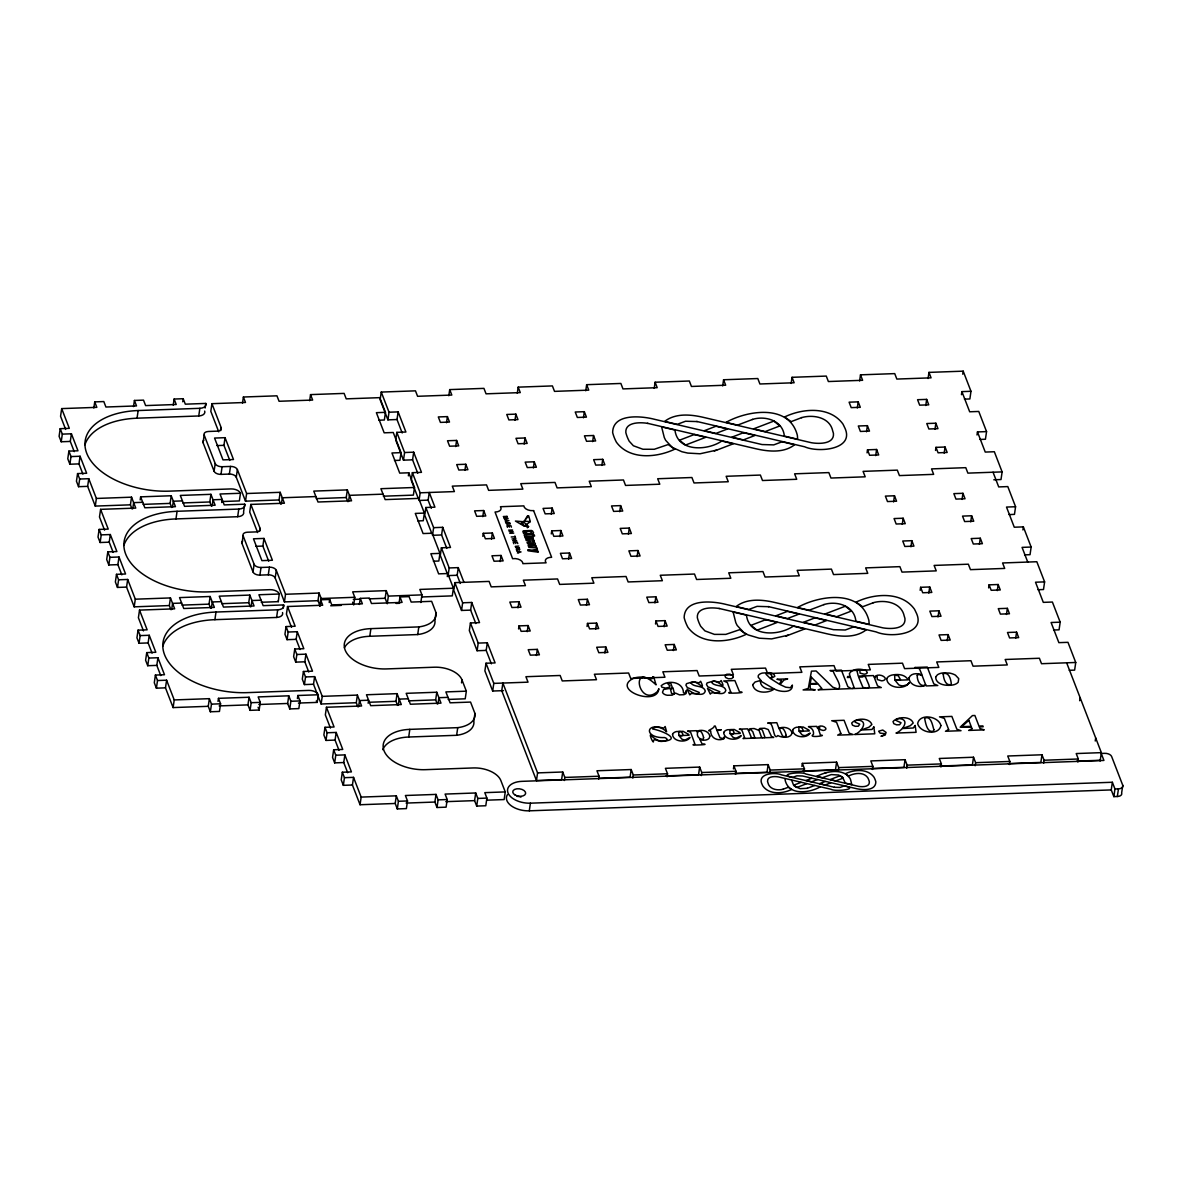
<?xml version="1.0" encoding="UTF-8"?>
<svg xmlns="http://www.w3.org/2000/svg" width="1182" height="1182" viewBox="0 0 1182 1182"><rect width="100%" height="100%" fill="white"/><g stroke="black" fill="none" stroke-linecap="round" stroke-linejoin="round"><path stroke-width="1.5" d="M205.107 408.012L205.771 403.431L185.308 404.17L183.21 398.718L174.123 399.043L176.221 404.495L145.622 405.589L143.51 400.137L134.423 400.462L136.521 405.914L105.922 407.022L103.809 401.555L94.723 401.895L96.835 407.347L61.686 408.603L60.563 416.256L65.645 429.406M61.686 408.603L69.31 428.342L60.208 428.667L59.1 436.306L61.213 441.758L70.299 441.433L74.23 451.642M61.213 441.758L62.321 434.119L60.208 428.667M62.321 434.119L71.408 433.794L77.982 450.8L68.896 451.125L67.773 458.764L69.886 464.231L78.972 463.891L82.917 474.1M70.299 441.433L71.408 433.794M69.886 464.231L70.994 456.577L68.896 451.125M70.994 456.577L80.081 456.252L86.655 473.258L77.569 473.583L76.446 481.222L78.559 486.688L87.645 486.349L95.269 506.088L130.419 504.832L132 508.91M78.972 463.891L80.081 456.252M78.559 486.688L79.682 479.035L77.569 473.583M93.836 407.997L94.723 401.895M87.645 486.349L88.768 478.71L79.682 479.035M95.269 506.088L96.377 498.449L88.768 478.71M96.377 498.449L131.542 497.179L135.753 508.097L100.603 509.353L99.48 516.992L104.563 530.157M100.603 509.353L108.227 529.093L99.14 529.418L98.017 537.056L100.13 542.508L109.217 542.183L113.162 552.393M100.13 542.508L101.238 534.87L99.14 529.418M101.238 534.87L110.325 534.545L116.9 551.551L107.813 551.876L106.69 559.514L108.803 564.966L117.89 564.641L121.835 574.851M109.217 542.183L110.325 534.545M108.803 564.966L109.911 557.328L107.813 551.876M133.522 406.578L134.423 400.462M84.941 444.728A69.413 39.523 8.3 0 1 137.038 418.192L138.161 410.538L199.861 408.322A7.964 4.536 8.3 0 0 205.786 403.431M109.911 557.328L119.013 557.003L125.573 574.009L116.486 574.334L115.378 581.972L117.476 587.424L126.563 587.099L134.187 606.839L169.336 605.568L170.917 609.661M117.89 564.641L119.013 557.003M117.476 587.424L118.599 579.786L116.486 574.334M130.419 504.832L131.542 497.179M132.753 508.748L133.64 502.631L142.726 502.306M126.563 587.099L127.686 579.461L118.599 579.786M140.185 499.912L140.628 496.854L171.227 495.76L175.453 506.664L144.839 507.772L140.628 496.854M134.187 606.839L135.309 599.185L127.686 579.461M135.309 599.185L170.459 597.929L174.67 608.833L139.52 610.104L138.397 617.743L143.48 630.893M139.52 610.104L147.144 629.829L138.058 630.154L136.935 637.807L139.048 643.259L148.134 642.934L152.079 653.129M173.222 405.145L174.123 399.043M139.048 643.259L140.156 635.606L138.058 630.154M182.752 401.762L183.21 398.718M140.156 635.606L149.242 635.281L155.817 652.287L146.731 652.612L145.608 660.265L147.72 665.717L156.807 665.392L160.752 675.587M148.134 642.934L149.242 635.281M171.7 507.492L170.119 503.399L171.227 495.76M147.72 665.717L148.843 658.064L146.731 652.612M172.454 507.329L173.34 501.212L182.427 500.887M175.97 518.928L177.078 511.289L238.779 509.073A7.964 4.536 8.3 0 0 244.704 504.182L243.581 511.821A7.964 4.551 7.7 0 1 237.671 516.711L175.97 518.928A69.413 39.523 8.3 0 0 123.859 545.478M148.843 658.064L157.93 657.739L164.49 674.745L155.403 675.07L154.295 682.723L156.393 688.175L165.48 687.85L173.104 707.575L208.254 706.319L210.366 711.771L219.453 711.446L220.576 703.792L218.463 698.34L249.077 697.247L251.175 702.699L250.067 710.338L259.154 710.013L260.262 702.374L258.164 696.922L288.763 695.814L290.875 701.266L289.753 708.919L298.839 708.594L299.962 700.941L297.849 695.489L318.327 694.765L317.204 702.404L298.44 703.068M156.807 665.392L157.93 657.739M156.393 688.175L157.516 680.537L155.403 675.07M169.336 605.568L170.459 597.929M137.038 418.192L198.753 415.975L199.861 408.322M171.671 609.498L172.557 603.381L181.644 603.056M165.48 687.85L166.603 680.197L157.516 680.537M280.666 504.049L279.085 499.956L245.501 501.168L236.267 477.233A5.792 3.295 8.3 0 0 229.367 474.071L220.99 474.381A5.792 3.295 8.3 0 1 214.09 471.219L203.068 442.674L204.176 435.035A5.792 3.295 8.3 0 1 208.475 431.474L216.867 431.164A5.792 3.295 8.3 0 0 221.167 427.618L211.918 403.683L245.487 402.471L243.389 397.019L276.957 395.822L279.07 401.274L312.639 400.063L310.541 394.611L344.11 393.399L346.223 398.851L379.791 397.654L385.465 412.341L384.357 419.994L378.905 420.186M211.918 403.683L210.81 411.321L218.729 431.829M173.104 707.575L174.227 699.936L166.603 680.197M214.09 471.219L215.213 463.58L204.176 435.035M211.401 506.059L209.82 501.966L210.928 494.327L180.314 495.435L184.54 506.339L215.139 505.231L210.928 494.327M220.709 430.662L221.167 427.618M212.139 505.896L213.041 499.779M229.781 460.433L223.945 445.333L225.053 437.68L214.563 438.064L222.999 459.887L233.489 459.517L225.053 437.68M220.99 474.381L222.098 466.727A5.792 3.295 8.3 0 1 215.213 463.58M221.684 502.513L222.127 499.454L220.015 494.002L240.478 493.263L239.37 500.917L222.319 501.523M210.618 608.242L209.037 604.15L210.16 596.496L179.546 597.604L183.757 608.508L214.37 607.415L210.16 596.496M229.367 474.071L230.49 466.432L222.098 466.727M211.371 608.065L212.258 601.948L221.344 601.623M242.487 403.136L243.389 397.019M162.776 646.214A69.413 39.523 8.3 0 1 214.888 619.678L215.996 612.04L277.696 609.823A7.964 4.536 8.3 0 0 283.621 604.918L283.178 607.976M236.267 477.233L237.375 469.594A5.792 3.295 8.3 0 0 230.49 466.432M208.254 706.319L209.377 698.665L174.227 699.936M237.671 516.711L238.779 509.073M210.366 711.771L211.489 704.132L209.377 698.665M245.501 501.168L246.624 493.515L237.375 469.594M218.02 701.399L218.463 698.34M243.108 535.771L254.13 564.316A5.792 3.295 8.3 0 0 261.015 567.478L269.407 567.168A5.792 3.295 8.3 0 1 276.293 570.33L285.542 594.265L319.11 593.054L321.223 598.506L320.1 606.144L318.002 600.692L284.434 601.904L275.184 577.968A5.792 3.295 8.3 0 0 268.284 574.821L259.907 575.117A5.792 3.295 8.3 0 1 253.007 571.955L241.985 543.41L243.108 535.771A5.792 3.295 8.3 0 1 247.393 532.21L255.785 531.915A5.792 3.295 8.3 0 0 260.084 528.354L250.835 504.418L284.404 503.222L280.193 492.318L246.624 493.515M250.835 504.418L249.727 512.072L257.646 532.58M253.007 571.955L254.13 564.316M250.318 606.809L248.737 602.717L249.845 595.078L219.246 596.171L223.457 607.075L254.056 605.982L249.845 595.078M259.641 531.412L260.084 528.354M251.057 606.647L251.958 600.53L261.045 600.205L263.143 605.657L283.621 604.918M268.698 561.184L262.862 546.069L263.97 538.431L253.48 538.8L261.916 560.637L272.407 560.253L263.97 538.431M259.907 575.117L261.015 567.478M250.067 710.338L247.954 704.886L249.077 697.247M279.085 499.956L280.193 492.318M268.284 574.821L269.407 567.168M281.405 503.872L282.306 497.77L315.875 496.558M275.184 577.968L276.293 570.33M261.237 602.273L278.287 601.653L279.277 593.719A7.964 4.536 8.3 0 0 269.924 589.67L208.209 591.887A69.413 39.523 8.3 0 1 125.632 553.959A69.413 39.523 8.3 0 1 177.078 511.289M214.888 619.678L276.588 617.462L277.696 609.823M309.64 400.728L310.541 394.611M284.434 601.904L285.542 594.265M344.405 647.766A34.706 19.754 8.3 0 1 369.789 636.271L417.704 634.557A27.142 15.455 8.3 0 0 434.902 620.314L436.01 612.675L431.637 601.328L411.173 602.066L409.061 596.615L399.974 596.94L402.087 602.392L371.473 603.5L369.36 598.033L360.274 598.373L362.386 603.825L331.773 604.918L329.675 599.466L320.588 599.791L322.686 605.243L287.536 606.514L286.428 614.152L291.511 627.317M287.536 606.514L295.16 626.238L286.074 626.578L284.951 634.217L287.063 639.669L296.15 639.344L300.095 649.539M287.063 639.669L288.172 632.03L286.074 626.578M288.172 632.03L297.273 631.705L303.833 648.711L294.746 649.036L293.638 656.675L295.736 662.127L304.823 661.802L308.768 672.011M296.15 639.344L297.273 631.705M289.753 708.919L287.654 703.467L288.763 695.814M295.736 662.127L296.859 654.488L294.746 649.036M297.406 698.547L297.849 695.489M296.859 654.488L305.946 654.163L312.506 671.169L303.419 671.494L302.311 679.133L304.409 684.585L313.511 684.26L321.12 703.999L356.284 702.729L357.865 706.821M304.823 661.802L305.946 654.163M304.409 684.585L305.532 676.946L303.419 671.494M318.002 600.692L319.11 593.054M319.687 605.908L320.588 599.791M313.511 684.26L314.619 676.621L305.532 676.946M329.217 602.524L329.675 599.466M347.818 501.626L346.237 497.548L347.345 489.895L313.777 491.106L317.988 502.01L351.556 500.813L347.345 489.895M348.557 501.463L349.458 495.347L383.027 494.15M321.12 703.999L322.243 696.346L314.619 676.621M322.243 696.346L357.392 695.09L361.603 705.994L326.454 707.264L325.346 714.903L330.428 728.053M326.454 707.264L334.078 726.989L324.991 727.314L323.883 734.953L325.981 740.42L335.067 740.08L339.012 750.289M325.981 740.42L327.104 732.766L324.991 727.314M964.423 399.147L969.875 398.955L970.983 391.301L963.197 371.163L928.963 372.389L931.076 377.841L896.842 379.067L894.73 373.615L860.496 374.842L862.609 380.294L828.375 381.535L826.277 376.083L792.043 377.309L794.141 382.761L759.908 383.987L757.81 378.536L723.576 379.762L725.674 385.214L691.44 386.455L689.342 381.003L655.109 382.229L657.207 387.681L622.973 388.908L620.875 383.456L586.641 384.682L588.754 390.134L554.521 391.375L552.408 385.923L518.174 387.149L520.287 392.601L486.053 393.828L483.94 388.376L449.707 389.602L451.82 395.054L417.586 396.295L415.473 390.843L381.254 392.069L380.131 399.708L387.918 419.861L397.004 419.536L402.19 432.967M386.263 590.645L385.155 598.284L387.253 603.736L388.376 596.097L386.263 590.645L352.694 591.842L354.792 597.294L353.684 604.948L352.635 602.214M327.104 732.766L336.19 732.441L342.75 749.447L333.664 749.772L332.556 757.411L334.654 762.878L343.74 762.538L347.685 772.747M335.067 740.08L336.19 732.441M334.654 762.878L335.777 755.224L333.664 749.772M359.387 604.475L360.274 598.373M387.918 419.861L389.026 412.223L381.254 392.069M335.777 755.224L344.863 754.899L351.423 771.905L342.337 772.23L341.229 779.884L343.341 785.336L352.428 785.011L360.052 804.735L395.202 803.479L397.3 808.931L406.386 808.606L407.509 800.953L405.396 795.501L436.01 794.407L438.108 799.859L437 807.498L446.087 807.173L447.21 799.534L445.097 794.082L475.711 792.974L477.809 798.426L476.701 806.08L485.787 805.755L486.895 798.101L484.797 792.649L505.261 791.91L504.138 799.564L487.087 800.17M343.74 762.538L344.863 754.899M343.341 785.336L344.45 777.682L342.337 772.23M397.004 419.536L398.127 411.883L389.026 412.223M356.284 702.729L357.392 695.09M398.127 411.883L405.899 432.036L396.812 432.361L395.704 440.014L403.476 460.153L412.577 459.828L417.763 473.258M358.604 706.659L359.505 700.542L368.592 700.217L368.149 703.275M369.789 636.271L370.897 628.632L418.827 626.903A27.142 15.455 8.3 0 0 436.01 612.675M352.428 785.011L353.536 777.357L344.45 777.682M385.465 412.341L376.378 412.666L384.165 432.819L393.251 432.494L401.038 452.647L399.915 460.286L394.463 460.478M403.476 460.153L404.599 452.514L396.812 432.361M360.052 804.735L361.16 797.096L353.536 777.357M408.366 475.844L408.824 472.785L399.723 473.11L391.951 452.972L401.038 452.647M412.577 459.828L413.685 452.189L404.599 452.514M413.685 452.189L421.472 472.342L412.385 472.667L411.262 480.306L418.398 498.774M408.824 472.785L414.498 487.486L413.375 495.125L383.337 496.204M399.088 603.056L399.974 596.94M412.385 472.667L420.171 492.805L419.049 500.459L428.061 500.134L431.297 508.29M397.551 705.388L395.97 701.31L397.093 693.657L366.479 694.765L370.69 705.669L401.304 704.561L397.093 693.657M414.498 487.486L380.914 488.698L385.14 499.602L418.709 498.39L424.382 513.091L423.274 520.73L417.822 520.922M428.135 500.134L429.258 492.48L434.932 507.181L425.845 507.506L424.722 515.145L431.858 533.614M398.304 705.226L399.191 699.109L408.278 698.784M448.82 395.719L449.707 389.602M446.5 422.728L447.402 416.611L438.315 416.936L440.413 422.388L449.5 422.063L447.402 416.611M420.836 602.524L421.944 594.886L419.846 589.434L453.415 588.222L452.292 595.876L422.255 596.954M417.704 634.557L418.827 626.903M425.845 507.506L433.631 527.66L432.509 535.298L441.595 534.973L446.796 548.404M395.202 803.479L396.31 795.826L361.16 797.096M397.3 808.931L398.423 801.278L396.31 795.826M382.791 749.683A34.706 19.754 8.3 0 1 408.706 737.021L409.814 729.368L457.744 727.654A27.142 15.455 8.3 0 0 474.928 713.411L470.554 702.078L450.091 702.817L445.88 691.913L466.343 691.175L465.22 698.813L448.17 699.434M441.595 534.973L442.718 527.32L433.631 527.66M424.382 513.091L415.296 513.416L423.082 533.555L432.169 533.23L439.955 553.383L438.832 561.022L433.38 561.228M455.705 446.545L456.592 440.428L447.505 440.753L449.618 446.205L458.705 445.88L456.592 440.428M442.718 527.32L450.505 547.473L441.403 547.798L440.295 555.437L447.431 573.92M447.284 576.594L447.742 573.536L438.64 573.861L430.869 553.708L439.955 553.383M441.403 547.798L449.19 567.951L448.081 575.59L457.168 575.265L460.315 583.435M464.91 470.362L465.797 464.26L456.71 464.585L458.823 470.037L467.909 469.712L465.797 464.26M437.251 703.97L435.67 699.877L436.793 692.238L406.18 693.332L410.39 704.236L441.004 703.142L436.793 692.238M1038.047 589.729L1043.499 589.523L1044.607 581.884L1036.821 561.731L1002.587 562.972L1004.7 568.424L970.466 569.65L968.353 564.198L934.12 565.424L936.233 570.876L901.999 572.103L899.886 566.651L865.652 567.892L867.765 573.344L833.532 574.57L831.419 569.118L797.185 570.345L799.298 575.797L765.064 577.023L762.966 571.571L728.733 572.812L730.831 578.264L696.597 579.49L694.499 574.038L660.265 575.265L662.378 580.717L628.144 581.958L626.032 576.491L591.798 577.732L593.911 583.184L559.677 584.41L557.564 578.958L523.331 580.185L525.443 585.637L491.21 586.863L489.112 581.411L454.878 582.652L453.755 590.291L461.541 610.444L470.628 610.119L475.814 623.549M438.005 703.807L438.891 697.69L447.978 697.365M457.168 575.265L458.276 567.626L449.19 567.951M461.541 610.444L462.65 602.79L454.878 582.652M437 807.498L434.887 802.046L436.01 794.407M482.788 516.652L483.689 510.535L474.588 510.86L476.701 516.312L485.787 515.987L483.689 510.535M470.628 610.119L471.736 602.465L462.65 602.79M482.832 536.377L483.275 533.318L492.362 532.993L494.46 538.445L485.374 538.77L483.275 533.318M461.512 682.886L461.955 679.827A23.138 13.179 8.3 0 0 434.385 667.209L386.47 668.923A34.706 19.754 8.3 0 1 345.114 649.982A34.706 19.754 8.3 0 1 370.897 628.632M471.736 602.465L479.523 622.618L470.436 622.944L469.328 630.582L477.1 650.735L486.186 650.41L491.387 663.841M408.706 737.021L456.621 735.293L457.744 727.654M491.461 539.11L492.362 532.993M477.1 650.735L478.222 643.097L470.436 622.944M517.288 393.266L518.174 387.149M514.968 420.26L515.869 414.143L506.768 414.468L508.881 419.935L517.967 419.595L515.869 414.143M474.928 713.411L473.819 721.05A27.142 15.455 8.3 0 1 456.621 735.293M486.186 650.41L487.309 642.772L478.222 643.097M500.149 561.568L501.035 555.451L491.948 555.776L494.061 561.228L503.148 560.903L501.035 555.451M487.309 642.772L495.095 662.91L486.009 663.235L484.886 670.888L492.672 691.027L503.488 690.643M524.173 444.092L525.059 437.975L515.973 438.3L518.085 443.752L527.172 443.427L525.059 437.975M476.701 806.08L474.588 800.628L475.711 792.974M492.672 691.027L493.795 683.388L486.009 663.235M533.378 467.909L534.264 461.793L525.177 462.118L527.29 467.57L536.377 467.245L534.264 461.793M518.012 607.843L518.913 601.727L509.826 602.066L511.924 607.518L521.011 607.193L518.913 601.727M518.573 628.942L519.031 625.884L528.118 625.559L530.216 631.011L521.129 631.336L519.031 625.884M527.216 631.676L528.118 625.559M551.255 514.185L552.157 508.068L543.055 508.408L545.168 513.86L554.255 513.535L552.157 508.068M551.285 533.924L551.743 530.866L560.829 530.526L562.928 535.993L553.841 536.318L551.743 530.866M536.421 655.493L537.322 649.376L528.221 649.701L530.334 655.153L539.42 654.828L537.322 649.376M559.928 536.643L560.829 530.526M585.755 390.799L586.641 384.682M583.435 417.807L584.336 411.691L575.235 412.016L577.348 417.468L586.435 417.143L584.336 411.691M507.462 794.614A18.809 10.697 8.3 0 0 511.171 805.74A18.809 10.697 8.3 0 0 529.3 810.822L530.408 803.184A18.809 10.697 8.3 0 1 508.009 792.915A18.809 10.697 8.3 0 1 521.971 781.346L1103.929 760.44L1101.24 753.466L1104.742 753.333A5.792 3.295 8.3 0 1 1111.627 756.495L1122.752 785.291L1121.644 792.945A5.792 3.295 8.3 0 1 1117.345 796.505L1113.843 796.624L1111.243 789.916L1112.365 782.262L530.408 803.184M568.616 559.101L569.502 552.999L560.416 553.324L562.514 558.776L571.615 558.451L569.502 552.999M536.465 780.548L537.574 772.895L502.867 683.063L501.759 690.716L536.465 780.548L561.613 779.647L562.721 771.994L537.574 772.895M592.64 441.625L593.527 435.508L584.44 435.833L586.553 441.285L595.639 440.96L593.527 435.508M601.845 465.442L602.731 459.325L593.645 459.665L595.758 465.117L604.844 464.792L602.731 459.325M586.479 605.391L587.38 599.274L578.293 599.599L580.392 605.051L589.478 604.726L587.38 599.274M564.375 780.504L564.833 777.446L562.721 771.994M587.04 626.475L587.498 623.416L596.585 623.091L598.683 628.543L589.596 628.883L587.498 623.416M595.684 629.208L596.585 623.091M619.723 511.732L620.609 505.615L611.522 505.94L613.635 511.392L622.722 511.067L620.609 505.615M604.889 653.04L605.775 646.923L596.688 647.248L598.801 652.7L607.888 652.375L605.775 646.923M628.396 534.19L629.297 528.073L620.21 528.398L622.308 533.85L631.395 533.525L629.297 528.073M654.222 388.346L655.109 382.229M598.609 779.278L599.067 776.219L596.954 770.767L631.188 769.541L633.301 774.993L632.843 778.052M637.083 556.648L637.97 550.531L628.883 550.856L630.981 556.308L640.083 555.983L637.97 550.531M654.946 602.923L655.847 596.807L646.761 597.146L648.859 602.598L657.946 602.273L655.847 596.807M631.188 769.541L630.08 777.18L599.451 778.288M655.508 624.022L655.951 620.964L665.052 620.639L667.15 626.091L658.064 626.416L655.951 620.964M664.151 626.755L665.052 620.639M673.356 650.573L674.242 644.456L665.156 644.781L667.269 650.233L676.355 649.908L674.242 644.456M722.69 385.879L723.576 379.762M667.076 776.81L667.534 773.767L665.422 768.315L699.655 767.074L701.768 772.526L701.31 775.584M699.655 767.074L698.547 774.727L666.116 775.88M733.446 768.906L733.889 765.847L768.123 764.621L770.236 770.073L769.778 773.131M791.142 383.426L792.043 377.309M735.544 774.358L736.002 771.299L733.889 765.847M768.123 764.621L767.015 772.26L734.583 773.427M801.913 766.438L802.356 763.395L836.59 762.154L838.688 767.606L838.245 770.664M859.609 380.959L860.496 374.842M804.011 771.89L804.469 768.832L802.356 763.395M857.305 407.967L858.191 401.85L849.104 402.175L851.203 407.627L860.304 407.302L858.191 401.85M866.495 431.785L867.396 425.668L858.309 425.993L860.407 431.445L869.494 431.12L867.396 425.668M867.056 452.869L867.514 449.825L876.601 449.485L878.699 454.952L869.612 455.277L867.514 449.825M875.699 455.602L876.601 449.485M836.59 762.154L835.482 769.807L803.036 770.959M893.577 501.892L894.478 495.775L885.392 496.1L887.49 501.552L896.577 501.227L894.478 495.775M902.265 524.35L903.151 518.233L894.065 518.558L896.178 524.01L905.264 523.685L903.151 518.233M928.077 378.506L928.963 372.389M872.479 769.438L872.922 766.379L870.824 760.927L905.057 759.701L907.155 765.153L906.712 768.211M925.772 405.5L926.658 399.383L917.572 399.708L919.67 405.16L928.757 404.835L926.658 399.383M910.938 546.808L911.824 540.691L902.738 541.016L904.851 546.468L913.937 546.143L911.824 540.691M934.962 429.317L935.863 423.215L926.777 423.54L928.875 428.992L937.961 428.667L935.863 423.215M935.523 450.416L935.981 447.357L945.068 447.032L947.166 452.484L938.08 452.809L935.981 447.357M920.172 590.35L920.615 587.306L929.702 586.966L931.815 592.433L922.728 592.758L920.615 587.306M944.167 453.149L945.068 447.032M928.816 593.083L929.702 586.966M905.057 759.701L903.934 767.34L871.503 768.507M962.754 374.206L963.197 371.163M961.454 394.685L961.897 391.626L970.983 391.301M938.02 616.915L938.907 610.798L929.82 611.124L931.918 616.576L941.02 616.25L938.907 610.798M962.045 499.425L962.946 493.308L953.859 493.633L955.957 499.1L965.044 498.76L962.946 493.308M977.012 434.991L977.47 431.932L986.556 431.607L985.433 439.246L979.981 439.438M947.21 640.733L948.112 634.616L939.025 634.941L941.123 640.393L950.21 640.068L948.112 634.616M970.732 521.883L971.619 515.766L962.532 516.106L964.645 521.558L973.732 521.232L971.619 515.766M940.946 766.97L941.389 763.912L939.276 758.475L973.51 757.234L975.623 762.686L975.18 765.744M979.405 544.341L980.292 538.224L971.205 538.564L973.318 544.015L982.405 543.69L980.292 538.224M977.47 431.932L985.241 452.071L994.343 451.746L1002.114 471.899L1001.006 479.537L993.796 479.803M988.64 587.897L989.083 584.839L998.169 584.514L1000.282 589.966L991.196 590.291L989.083 584.839M997.283 590.631L998.169 584.514M973.51 757.234L972.402 764.887L939.971 766.039M993.043 472.224L998.716 486.925L1007.803 486.585L1015.574 506.738L1014.466 514.377L1009.014 514.584M1006.473 614.448L1007.374 608.331L998.288 608.656L1000.386 614.108L1009.472 613.783L1007.374 608.331M1022.918 529.95L1023.361 526.891L1014.274 527.216L1006.503 507.063L1015.574 506.738M1015.678 638.28L1016.579 632.163L1007.492 632.488L1009.591 637.94L1018.677 637.615L1016.579 632.163M1023.361 526.891L1031.147 547.044L1030.039 554.683L1024.587 554.875M1009.413 764.518L1009.856 761.459L1007.744 756.007L1041.977 754.781L1044.09 760.233L1043.647 763.291M1044.607 581.884L1035.521 582.209L1043.307 602.362L1052.394 602.037L1060.18 622.175L1059.057 629.829L1053.605 630.021M1041.977 754.781L1040.869 762.42L1008.438 763.587M1060.18 622.175L1051.093 622.5L1058.865 642.653L1067.967 642.328L1075.738 662.481L1074.63 670.12L1069.222 670.312M1079.668 700.704L1080.112 697.646L1066.652 662.807M1077.881 762.05L1078.324 758.992L1076.211 753.555L1101.358 752.639L1100.117 761.105M1095.241 741.011L1095.684 737.952L1080.112 697.646M1113.843 796.624L1114.966 788.985L1112.365 782.262M1117.345 796.505L1118.453 788.852A5.792 3.295 8.3 0 0 1122.752 785.291M528.576 526.64L523.434 521.72L515.426 521.055L524.143 526.108L528.576 526.64L527.364 527.748L527.261 526.463M516.948 548.625C514.096 552.245 521.779 546.764 519.341 550.162M863.096 675.956L862.742 676.946L858.634 677.094L862.904 687.377L866.229 688.087L851.956 688.604L854.158 687.717L850.464 677.389L847.361 677.508L847.671 676.503L850.094 676.414L849.356 673.622C852.606 668.258 861.087 668.51 866.273 670.652L867.307 672.735A4.403 2.512 8.3 0 1 864.101 674.183L860.053 673.134L859.831 669.825L856.965 670.815L858.265 676.134L873.454 675.587L874.281 677.729C875.921 673.622 883.043 674.745 885.126 677.936L885.2 679.015A4.713 2.689 8.3 0 1 881.55 680.817L877.354 679.561L877.133 676.532L875.685 676.606L874.769 678.749L877.576 685.9L881.299 687.555L867.115 688.057L869.435 687.17L868.814 684.762L865.401 676.725L862.446 675.971M525.798 519.12L528.679 515.78L530.29 521.617L524.468 526.079L522.71 523.596L527.571 515.78L527.926 516.667M523.434 521.72L520.76 523.463M716.691 450.15L733.342 443.767L721.774 441.034C707.53 450.815 677.641 452.263 674.937 430.041L661.61 426.894L664.269 437.458A99.199 56.47 8.3 0 0 665.688 440.354L672.218 447.387L681.925 451.746L687.717 453.075L700.069 453.77L716.676 450.106L714.283 450.977M788.202 635.266L804.868 628.883L793.285 626.164C779.056 635.946 749.152 637.394 746.463 615.157L733.135 612.025L735.78 622.589A99.199 56.47 8.3 0 0 737.199 625.47L743.729 632.518L748.206 634.956L759.228 638.206L771.595 638.901L788.187 635.222L785.808 636.108M793.846 785.114L801.041 782.366M811.694 778.288L805.991 780.475L811.665 781.804L817.383 779.618M845.366 773.737C854.276 769.497 867.573 768.374 873.986 777.165A48.625 27.688 8.3 0 1 875.832 781.893C875.729 791.364 861.855 790.093 855.251 788.379L802.578 775.998L796.831 775.835L792.723 777.357C775.909 774.299 802.43 771.181 805.828 773.988L858.501 786.37C862.106 786.99 869.789 787.168 869.361 781.878A43.453 24.733 8.3 0 0 867.721 777.638C863.407 771.624 854.394 773.087 848.617 775.998C839.442 768.551 826.321 771.536 816.644 776.382L822.317 777.726L831.271 774.594L838.57 775.008L842.574 777.18L845.293 783.119L851.823 784.656L850.523 779.485A48.654 27.703 8.3 0 0 849.828 778.066L846.622 774.609M806.715 783.696L796.771 787.508L793.55 785.07L791.63 780.15M825.213 781.465L819.495 783.651L825.169 784.981L830.887 782.794M820.234 786.872C810.143 792.59 790.418 795.87 785.646 781.893A48.654 27.703 8.3 0 1 785.232 780.475L785.084 778.613M752.579 419.418L737.598 425.106L726.029 422.373C746.581 410.73 786.798 404.052 796.535 432.523A99.199 56.47 8.3 0 1 797.377 435.434L797.687 439.231L784.346 436.084C782.986 420.511 765.182 415.31 752.225 419.492M824.09 604.549L809.123 610.222L797.54 607.504C818.092 595.846 858.309 589.168 868.046 617.654A99.199 56.47 8.3 0 1 868.903 620.55L869.198 624.362L855.871 621.215C854.512 605.627 836.708 600.441 823.751 604.623M801.839 417.571L791.157 421.619L784.553 416.98C802.681 408.248 829.794 406.047 842.869 423.939A99.214 56.485 8.3 0 1 844.288 426.82C856.182 449.367 818.949 453.12 804.676 446.796L696.715 421.442M873.365 602.702L862.683 606.735L856.078 602.111C874.192 593.379 901.305 591.177 914.395 609.055A99.214 56.485 8.3 0 1 915.814 611.936C927.693 634.498 890.46 638.25 876.187 631.927L768.226 606.573M783.045 789.236L788.291 787.256L791.526 789.517C782.632 793.802 769.334 794.88 762.922 786.104A48.654 27.703 8.3 0 1 762.227 784.7C756.406 773.634 774.653 771.802 781.657 774.904L834.61 787.33M807.203 788.32L814.546 785.542M824.814 773.264L825.996 772.851M505.32 521.661L508.91 520.582L504.581 519.77M517.42 553.013L521.026 551.935L516.697 551.122M801.499 417.66C813.053 414.217 829.882 417.231 832.704 430.942A88.635 50.457 8.3 0 1 833.458 433.543C834.329 444.343 818.668 443.989 811.295 442.703L703.896 417.482C691.101 414.439 675.646 412.873 664.668 421.383L677.183 424.353L685.56 421.235L697.262 421.575M873.01 602.776C884.579 599.348 901.393 602.362 904.215 616.073A88.635 50.457 8.3 0 1 904.969 618.674C905.855 629.474 890.179 629.105 882.821 627.834L775.407 602.613C762.612 599.57 747.172 598.003 736.179 606.499L748.708 609.484L757.086 606.351L768.788 606.706M783.223 789.192C777.549 790.876 769.29 789.399 767.916 782.676A43.468 24.748 8.3 0 1 767.546 781.391C767.118 776.101 774.801 776.279 778.406 776.899L831.079 789.281C835.024 791.97 860.718 789.059 844.184 785.912L840.077 787.434L834.329 787.271M807.38 788.291L800.081 788.675L794.348 786.089M216.941 445.584L223.945 445.333M213.041 499.779L222.127 499.454L224.225 504.906L244.704 504.182M420.171 492.805L454.405 491.579L452.292 486.127L486.526 484.901L488.639 490.353L522.872 489.126L520.76 483.66L554.993 482.433L557.106 487.885L591.325 486.659L589.227 481.207L623.461 479.981L625.559 485.433L659.792 484.206L657.68 478.74L691.913 477.513L694.026 482.965L728.26 481.739L726.147 476.287L760.381 475.061L762.493 480.513L796.727 479.286L794.614 473.819L828.848 472.593L830.961 478.045L865.194 476.819L863.082 471.367L897.315 470.14L899.428 475.592L933.647 474.351L931.549 468.899L965.783 467.673L967.881 473.125L1002.114 471.899M143.111 504.374L170.119 503.399M182.811 502.941L209.82 501.966M316.185 498.627L346.237 497.548M503.325 516.519L507.3 516.386L503.724 517.553L508.083 518.425L504.123 518.573M508.585 530.127L512.545 529.979M509.147 531.59L513.106 531.442L509.797 533.274L513.771 533.141M511.23 536.968L515.189 536.82M255.873 546.32L262.862 546.069M511.998 538.977L515.973 538.844M512.648 540.662L516.608 540.514M518.765 546.054L515.249 546.394L515.973 547.739L519.415 547.724L516.445 547.827M1031.147 547.044L1022.061 547.369L1027.749 562.056M279.41 594.014L258.932 594.753L261.045 600.205M321.223 598.506L354.792 597.294M388.376 596.097L421.944 594.886M182.028 605.11L209.037 604.15M221.728 603.692L248.737 602.717M353.344 599.422L360.407 599.171M369.242 598.86L385.155 598.284M330.709 605.775L341.317 605.391M396.088 603.426L399.619 603.293M493.795 683.388L528.029 682.162L525.916 676.71L560.15 675.483L562.248 680.935L596.482 679.709L594.383 674.242L628.617 673.016L630.715 678.468L664.949 677.242L662.851 671.79L697.085 670.563L699.183 676.015L733.416 674.789L731.303 669.322L765.537 668.096L767.65 673.548L801.884 672.322L799.771 666.87L834.004 665.643L836.117 671.095L870.351 669.869L868.238 664.402L902.472 663.176L904.585 668.628L938.818 667.402L936.705 661.95L970.939 660.723L973.052 666.175L1007.286 664.934L1005.173 659.482L1039.406 658.256L1041.519 663.708L1075.738 662.481M211.489 704.132L220.576 703.792M251.175 702.699L260.262 702.374M290.875 701.266L299.962 700.941M219.143 705.92L247.954 704.886M258.843 704.502L287.654 703.467M368.961 702.271L395.97 701.31M408.662 700.852L435.67 699.877M564.833 777.446L599.067 776.219M633.301 774.993L667.534 773.767M701.768 772.526L736.002 771.299M770.236 770.073L804.469 768.832M838.688 767.606L872.922 766.379M907.155 765.153L941.389 763.912M975.623 762.686L1009.856 761.459M1044.09 760.233L1078.324 758.992M1076.891 761.119L1100.25 760.292M398.423 801.278L407.509 800.953M438.108 799.859L447.21 799.534M477.809 798.426L486.895 798.101M406.091 803.08L434.887 802.046M445.777 801.662L474.588 800.628M1114.966 788.985L1118.453 788.852M529.3 810.822L1111.243 789.916M524.084 521.099L530.29 521.617M648.002 423.422C640.629 422.137 624.968 421.782 625.839 432.582A88.591 50.442 8.3 0 0 629.208 441.211L633.389 445.762L642.919 449.249L654.267 449.278L668.155 444.55L674.774 449.175C656.631 457.833 629.504 460.108 616.413 442.201A99.155 56.441 8.3 0 1 612.645 432.538C612.867 413.227 641.146 415.828 654.621 419.329L762.035 444.55L773.737 444.89L782.115 441.773L794.629 444.742C783.696 453.312 768.137 451.583 755.401 448.643L647.441 423.289M719.513 608.553C712.14 607.267 696.479 606.913 697.35 617.713A88.591 50.442 8.3 0 0 700.719 626.327L704.915 630.878L714.43 634.379L725.778 634.394L739.681 629.681L746.3 634.291C728.142 642.949 701.029 645.224 687.924 627.317A99.155 56.441 8.3 0 1 684.156 617.669C684.378 598.358 712.657 600.958 726.147 604.46L833.546 629.681L845.248 630.021L853.626 626.903L866.155 629.873C855.207 638.428 839.648 636.714 826.927 633.774L718.966 608.42M240.478 493.263L240.36 492.983A7.964 4.536 8.3 0 0 230.992 488.92L169.174 491.151A69.413 39.523 8.3 0 1 86.714 453.208A69.413 39.523 8.3 0 1 138.161 410.538M318.327 694.765L318.194 694.469A7.964 4.536 8.3 0 0 308.842 690.406L247.008 692.637A69.413 39.523 8.3 0 1 164.549 654.695A69.413 39.523 8.3 0 1 215.996 612.04M278.287 601.653L278.154 601.372A7.964 4.536 8.3 0 0 278.006 601.077M317.204 702.404L317.072 702.108A7.964 4.536 8.3 0 0 316.274 700.985M986.556 431.607L978.77 411.454L969.683 411.779L961.897 391.626M838.26 689.091L832.778 687.17L816.112 670.977L811.443 671.154L808.311 688.412L803.095 689.948L815.24 689.919L810.276 688.87L810.113 684.215L818.077 683.935L821.933 688.604L818.077 689.815L851.38 688.618L847.849 686.712L841.407 670.15L829.971 670.563L833.266 671.302C834.551 676.163 843.49 687.318 837.61 689.121M511.437 527.172L510.846 525.635L506.901 525.783L507.492 527.32M514.864 535.978L515.529 537.692M517.79 543.602L517.184 542.065L513.254 542.198L513.845 543.75M508.925 525.709L509.472 527.113M514.2 538.903L514.85 540.588M515.278 542.139L515.825 543.543M505.94 520.021L506.443 521.321M518.056 551.388L518.558 552.674M458.276 567.626L463.965 582.327M447.742 573.536L453.415 588.222M461.955 679.827L466.343 691.175M505.261 791.91L500.873 780.578A23.138 13.179 8.3 0 0 473.302 767.945L425.387 769.674A34.706 19.754 8.3 0 1 384.032 750.733A34.706 19.754 8.3 0 1 409.814 729.368M258.09 707.294L259.154 710.013M1095.684 737.952L1101.358 752.639M241.985 543.41A5.792 3.295 8.3 0 1 242.709 540.987M204.693 411.07A7.964 4.551 7.7 0 1 198.753 415.961M517.022 796.373A6.501 3.709 8.3 0 1 520.966 797.111M282.528 612.557A7.964 4.551 7.7 0 1 276.588 617.462M203.068 442.674A5.792 3.295 8.3 0 1 203.792 440.236M669.78 685.9L669.145 687.348L665.599 688.087L661.861 687.185L661.211 685.737C667.756 679.753 683.299 681.453 683.492 692.888L685.516 693.095L686.166 690.687L685.974 693.686L683.92 694.676L679.502 694.883L675.513 693.08L672.159 695.179L667.357 695.267A5.363 3.058 8.3 0 1 662.496 692.253L663.59 689.505L672.499 687.88L670.815 683.492L667.549 683.403L669.78 685.9M933.869 729.649L933.558 731.082C927.161 733.387 925.609 722.911 924.664 718.612L924.989 718.006C931.209 715.627 932.524 725.585 933.869 729.649M691.101 683.078C693.76 687.702 703.659 684.792 705.285 691.056C703.29 698.34 691.529 690.554 689.786 694.868L686.978 689.18L693.864 693.479L698.163 693.731L699.301 692.46L687.318 687.569L685.915 685.176L686.535 683.669L692.785 681.822L699.153 682.797L700.63 681.275C706.673 693.952 695.888 677.729 691.101 683.078M711.638 682.339C714.312 686.978 724.197 684.053 725.837 690.318C723.827 697.602 712.081 689.815 710.323 694.13L707.516 688.441L714.416 692.741L718.715 692.992L719.853 691.721L707.855 686.831L706.452 684.437L707.087 682.93L713.322 681.083L719.69 682.073L721.183 680.537C727.211 693.213 716.44 676.99 711.638 682.339M709.85 736.076C709.747 740.745 702.758 740.981 699.7 739.105L702.108 743.951C713.987 744.616 685.412 745.783 694.986 744.291L690.628 732.293L687.525 731.023L696.405 730.698L696.863 731.865L697.676 730.919C702.078 729.353 708.742 730.904 709.85 736.076M909.061 677.788C909.091 685.264 918.828 687.791 924.752 685.723L925.861 684.659L926.348 685.929L937.799 685.516L933.81 683.876L927.264 667.062L914.779 667.505L919.404 668.657L922.123 675.099C918.237 672.883 910.894 672.927 909.061 677.788M652.819 676.798L652.804 678.305L651.312 678.896L643.525 677.138A19.739 11.244 8.3 0 0 634.128 677.995C609.705 689.342 657.488 707.205 658.832 688.663L657.872 691.101C638.664 709.451 628.809 658.965 656.054 684.851L653.676 676.769L652.819 676.798M884.343 733.623L883.604 735.174L880.989 736.268L885.2 735.071L886.072 732.412L882.762 730.033L878.654 731.2L880.073 733.135L884.343 733.623M510.107 523.729L507.093 524.394L505.763 522.828L509.723 522.68L510.107 523.729M533.451 532.713L533.437 532.964A2.541 1.448 8.3 0 1 532.668 533.791L524.867 534.072A2.541 1.448 8.3 0 1 523.611 533.437L522.858 531.486A2.541 1.448 8.3 0 1 523.596 530.777L531.398 530.496A2.541 1.448 8.3 0 1 532.654 531.132L533.451 532.713M535.387 544.148L535.195 544.739A1.551 0.886 8.3 0 1 534.811 545.005L528.768 545.404A2.379 1.359 8.3 0 0 528.191 545.537L528.487 544.267L527.009 542.73A1.596 0.916 8.3 0 1 527.305 542.331L530.112 542.065A1.684 0.96 8.3 0 1 530.629 542.243C536.155 546.926 531.619 541.607 533.437 542.065A1.891 1.079 8.3 0 1 534.279 542.375L535.15 543.321A6.59 3.753 8.3 0 1 535.357 543.956L535.387 544.148M758.829 729.782L761.489 737.213L763.011 737.819L753.643 738.159L754.781 737.568L752.757 731.628L750.215 729.264L748.546 730.668L751.368 737.568L752.89 738.189L743.02 738.543L744.66 737.849L742.34 731.259L741.528 729.737L739.326 729.161L747.718 728.851L748.295 730.343L750.186 728.718L754.131 728.54L758.327 730.151L759.908 728.408L764.651 728.245L768.241 729.56L771.698 736.888L773.708 737.435L763.779 737.79L764.931 737.199L762.538 730.461L761.134 728.984L758.829 729.782M652.715 728.334L652.686 728.999C661.743 730.446 684.215 740.035 661.122 741.439C658.921 741.72 652.361 737.258 653.395 741.986C652.375 742.296 648.032 731.259 651.858 736.253C655.552 739.829 662.348 743.168 667.047 740.006L667.047 739.341A3.295 1.876 8.3 0 0 664.52 737.568C644.146 738.381 644.958 722.01 663.634 728.245L665.17 726.487L666.604 731.747C663.265 728.319 657.118 725.497 652.715 728.334M940.916 725.541C938.759 736.164 919.877 732.914 917.631 723.547C919.921 712.953 938.611 716.233 940.916 725.541M752.742 684.629C753.983 693.686 768.463 693.804 774.269 688.929C779.189 691.987 793.122 693.686 792.368 685.058L790.433 687.717L785.734 687.215L780.031 684.541L783.902 680.093L787.685 678.882L776.899 679.266L781.509 680.418L779.366 684.186L770.634 678.66L774.816 676.326L773.87 674.124L769.866 672.661L762.523 673.046A8.747 4.979 8.3 0 0 758.268 675.661L758.209 677.197L760.898 680.359L755.091 681.999L752.742 684.629M532.816 537.396L532.801 537.544A1.758 1.005 8.3 0 1 532.55 537.928L525.665 538.179A1.758 1.005 8.3 0 1 525.133 537.825L524.749 537.027A1.714 0.975 8.3 0 1 524.911 536.628L524.187 535.18L534.175 534.825L534.619 535.993L532.136 536.392A1.699 0.96 8.3 0 1 532.565 536.761L532.816 537.396M703.615 737.657L703.009 739.459C691.972 738.322 699.862 722.099 703.615 737.657M792.073 733.047C790.595 738.735 781.893 737.76 777.815 735.559C773.619 740.878 773.841 725.733 770.383 723.561L767.679 723.029L776.796 722.69L779.071 728.733L779.928 727.905C784.301 726.487 790.994 727.905 792.073 733.047M917.247 675.232C916.907 679.34 919.507 687.2 924.93 685.205L925.417 684.171L922.152 675.616L918.931 674.42L917.247 675.232M672.543 734.347C672.78 741.941 686.683 743.256 690.022 737.435L685.368 739.888A3.901 2.216 8.3 0 1 681.822 739.075L678.985 735.618L689.106 735.248L688.633 734.362L683.048 731.303L676.34 731.569A9.22 5.245 8.3 0 0 673.031 733.475L672.543 734.347M723.724 732.5C723.945 740.095 737.863 741.424 741.188 735.588L736.534 738.041A3.901 2.216 8.3 0 1 733.003 737.243L730.151 733.771L740.287 733.416L739.814 732.53L734.229 729.471L727.521 729.737A9.22 5.245 8.3 0 0 724.211 731.643L723.724 732.5M792.708 730.018C792.945 737.627 806.848 738.942 810.172 733.106L805.533 735.559A3.901 2.216 8.3 0 1 801.987 734.761L799.15 731.303L809.271 730.934L808.798 730.048L803.213 726.989L796.505 727.255A9.22 5.245 8.3 0 0 793.196 729.161L792.708 730.018M886.766 678.69C887.061 688.471 904.984 690.17 909.268 682.664L907.037 684.806L903.27 685.826A5.024 2.866 8.3 0 1 898.719 684.792L895.055 680.33L908.101 679.857C905.072 674.139 897.241 673.873 891.656 675.129A11.864 6.752 8.3 0 0 887.401 677.582L886.766 678.69M935.671 676.961C935.745 685.235 947.624 686.269 953.844 684.747A12.381 7.048 8.3 0 0 958.174 682.25L958.735 678.645L955.455 675.158A12.071 6.87 8.3 0 0 949.382 673.06L942.571 672.957A11.79 6.723 8.3 0 0 937.4 674.848L935.671 676.961M943.236 674.183C943.546 678.173 945.29 685.826 950.668 684.659L951.303 683.935C950.963 679.946 949.249 672.277 943.842 673.459L943.236 674.183M786.089 735.337L785.498 736.696L782.676 736.297L779.47 729.191C782.617 725.246 785.823 732.352 786.089 735.337M972.003 728.673L968.634 730.432L984.251 729.87L980.026 728.57L979.302 726.915L983.188 726.767L982.863 725.925L978.977 726.058L974.884 715.494L972.446 715.583L960.183 727.181L971.486 727.196L972.003 728.673M840.845 733.401L837.669 735.13L853.227 734.583L849.104 733.135L844.066 720.281L831.7 720.725L836.561 722.276L840.845 733.401M948.644 729.516L945.467 731.259L961.025 730.698L956.888 729.264L951.865 716.41L939.498 716.853L944.359 718.405L948.644 729.516M528.531 543.38L531.472 544.148L528.546 543.336M873.838 726.974L871.991 729.471L861.264 730.003L868.977 727.181L871.873 724.492C869.376 717.415 855.931 717.888 851.705 723.059L852.488 725.172L855.251 726.309L858.309 726.221L859.728 724.211C856.994 722.749 850.774 721.36 857.94 720.089C869.435 720.99 860.88 732.53 854.66 734.524L874.769 733.8L873.838 726.974M915.163 725.497L913.302 727.994L902.59 728.511L910.288 725.704L913.198 723C910.687 715.923 897.256 716.41 893.031 721.567L893.799 723.694L896.577 724.832L899.635 724.729L901.039 722.734C898.32 721.256 892.1 719.868 899.266 718.597C910.746 719.498 902.206 731.052 895.986 733.047L916.094 732.323L915.163 725.497M811.384 677.271L810.202 683.669L817.545 683.403L811.384 677.271M721.079 729.811L717.06 730.727L720.03 737.849L723.502 738.543L724.596 736.563L724.256 738.558C718.508 741.587 710.441 738.499 710.707 730.949C704.546 731.156 714.209 728.954 714.312 726.058L715.243 726.029L716.765 729.974L721.079 729.811M524.409 532.077C531.412 536.761 535.83 528.649 524.409 532.077M670.49 689.239L671.583 693.553L674.464 693.76L673.046 688.057L670.49 689.239M526.153 536.658L531.132 536.909L526.153 536.658M817.944 727.654L820.456 735.13C828.848 735.337 806.774 738.469 813.438 734.421C814.812 724.684 799.416 727.107 816.732 726.369L817.383 728.038C818.653 724.847 824.179 725.733 825.79 728.201L825.863 729.043A3.664 2.083 8.3 0 1 823.012 730.446L819.761 729.457L819.599 727.122L817.944 727.654M772.171 676.606L770.206 678.335L766.187 674.42A2.172 1.226 8.3 0 1 767.044 673.134L770.428 673.651L772.171 676.606M760.735 681.083L760.366 681.689C760.691 687.584 768.64 690.421 773.604 688.618L760.735 681.083M733.313 677.256L731.569 678.645L728.378 678.764L725.63 677.537L724.906 675.676L726.649 674.301L729.841 674.183L732.589 675.365L733.313 677.256M678.66 731.614L678.837 735.234C685.486 738.159 682.694 730.24 678.66 731.614M729.841 729.782L730.003 733.387C736.667 736.312 733.859 728.408 729.841 729.782M798.825 727.299L798.988 730.904C805.651 733.845 802.844 725.925 798.825 727.299M894.656 675.188L894.863 679.827L900.507 679.635L898.246 675.676L894.656 675.188M968.841 720.34L961.793 726.664L971.131 726.339L968.841 720.34M730.772 692.15C720.695 694.041 750.718 692.844 739.533 691.825L734.879 680.566L723.739 680.965L727.344 682.62L730.772 692.15M694.218 434.562L679.502 440.206L685.486 445.067L705.802 437.281L694.218 434.562M715.952 426.244L704.309 430.706L715.878 433.425L727.521 428.963L715.952 426.244M743.493 432.715L731.85 437.177L743.419 439.896L755.062 435.434L743.493 432.715M773.855 421.088L753.569 428.859L765.153 431.578L779.81 425.963L773.855 421.088M765.744 619.693L751.013 625.322L756.997 630.198L777.313 622.412L765.744 619.693M787.463 611.36L775.82 615.822L787.404 618.555L799.047 614.093L787.463 611.36M815.004 617.846L803.361 622.308L814.945 625.027L826.587 620.565L815.004 617.846M845.381 606.203L825.08 613.975L836.664 616.708L851.336 611.079L845.381 606.203M840.121 775.747L830.148 779.559L835.822 780.903L843.047 778.14L840.121 775.747M536.983 548.551C535.18 552.615 526.448 547.901 527.778 550.517A1.522 0.872 8.3 0 0 528.251 550.827L538.386 552.201L537.943 551.034L532.506 550.62L537.441 549.763L536.983 548.551M533.599 510.594L533.126 510.654A7.255 4.137 8.3 0 1 523.833 505.881L500.444 506.723A7.269 4.137 8.3 0 1 495.051 512.028L512.604 558.702A7.24 4.122 8.3 0 1 522.828 563.09A6.989 3.974 8.3 0 1 522.843 563.651L546.128 562.824A7.24 4.122 8.3 0 1 551.639 557.313L533.599 510.594M533.333 539.11L525.813 539.391L526.256 540.543L534.279 541.105A1.699 0.975 8.3 0 0 533.806 540.676L532.757 540.263L533.762 540.218L533.333 539.11M535.978 545.951L528.443 546.217L528.901 547.384L536.923 547.931A1.714 0.975 8.3 0 0 536.451 547.517L535.402 547.089L536.406 547.059L535.978 545.951M515.175 795.043A6.501 3.709 8.3 0 0 525.591 793.698A6.501 3.709 8.3 0 0 516.83 788.808A6.501 3.709 8.3 0 0 515.175 795.043"/></g></svg>
